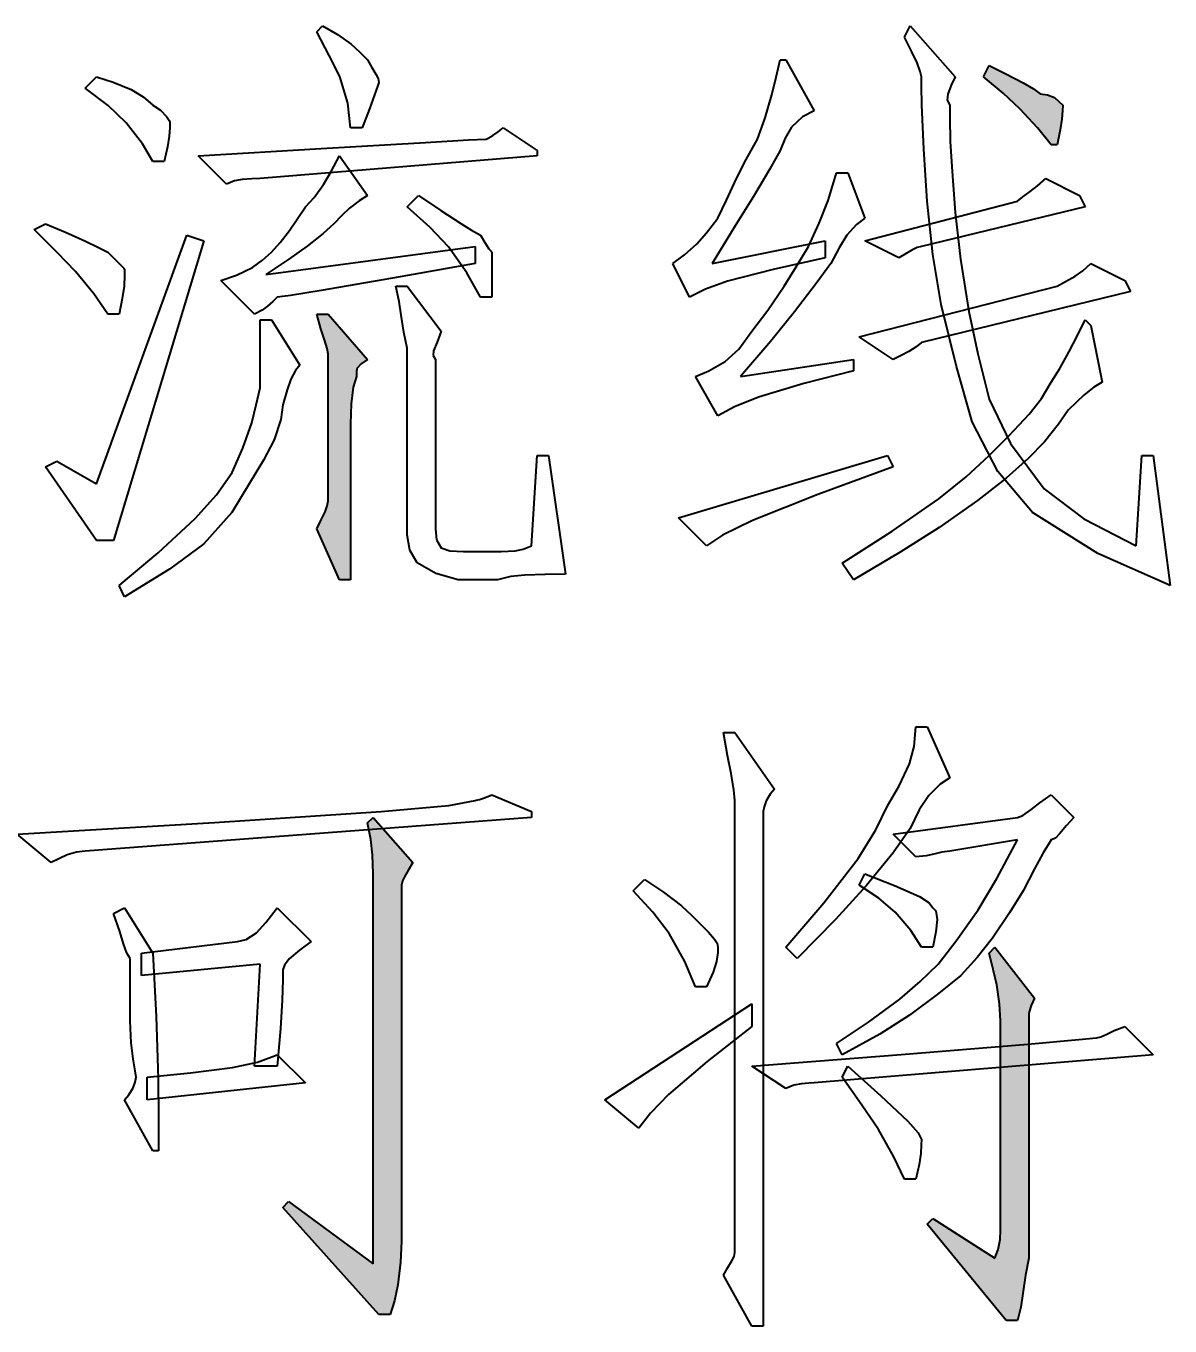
# Model space of a CAD drawing. Extents: x 457 to 4918, y -67 to 391.
# Drawn here: x 3546.16 to 3555.31, y 46.43 to 56.82 of the extents above; entities that cross this region are included whole.
import ezdxf

# ---------------------------------------------------------------- set-up
doc = ezdxf.new("R2010")
doc.units = 0
doc.header["$LTSCALE"] = 40
doc.header["$MEASUREMENT"] = 0
doc.layers.add('at_Entity', color=7, linetype='CONTINUOUS')
doc.layers.add('at_Solid', color=7, linetype='CONTINUOUS')

msp = doc.modelspace()

# ---------------------------------------------------------------- hatches: boundary and pattern name
at = {"layer": 'at_Solid'}
for points in [[(3554.454, 56.189), (3554.453, 56.146), (3554.448, 56.076), (3554.435, 55.99), (3554.409, 55.872), (3554.363, 55.872), (3554.253, 56.008), (3554.112, 56.16), (3553.978, 56.284), (3553.821, 56.415), (3553.866, 56.505), (3554, 56.438), (3554.137, 56.367), (3554.22, 56.319), (3554.273, 56.279), (3554.333, 56.271), (3554.388, 56.25), (3554.421, 56.221)], [(3548.487, 54.516), (3548.578, 54.516), (3548.894, 54.155), (3548.842, 54.121), (3548.808, 54.083), (3548.804, 54.052), (3548.804, 54.019), (3548.777, 53.934), (3548.761, 53.799), (3548.758, 53.641), (3548.758, 53.431), (3548.758, 53.186), (3548.758, 52.898), (3548.758, 52.654), (3548.758, 52.392), (3548.668, 52.392), (3548.487, 52.799), (3548.52, 52.866), (3548.553, 52.937), (3548.571, 52.985), (3548.578, 53.025), (3548.578, 53.085), (3548.578, 53.207), (3548.578, 53.377), (3548.578, 53.612), (3548.578, 53.825), (3548.578, 54.017), (3548.578, 54.121), (3548.578, 54.2), (3548.57, 54.243), (3548.548, 54.313), (3548.52, 54.399)], [(3549.075, 46.516), (3548.984, 46.516), (3548.216, 47.374), (3548.261, 47.42), (3548.939, 46.922), (3548.939, 47.05), (3548.939, 47.181), (3548.939, 47.276), (3548.939, 47.374), (3548.939, 49.906), (3548.938, 50.041), (3548.933, 50.194), (3548.92, 50.317), (3548.894, 50.448), (3548.939, 50.493), (3549.256, 50.132), (3549.222, 50.072), (3549.189, 50.017), (3549.172, 49.984), (3549.165, 49.951), (3549.165, 49.722), (3549.165, 49.143), (3549.165, 48.286), (3549.165, 47.103), (3549.157, 46.935), (3549.136, 46.754), (3549.108, 46.627)], [(3553.911, 46.968), (3553.937, 47.036), (3553.954, 47.117), (3553.957, 47.192), (3553.957, 47.284), (3553.957, 48.866), (3553.949, 49.002), (3553.927, 49.154), (3553.899, 49.277), (3553.866, 49.408), (3553.911, 49.454), (3554.228, 49.047), (3554.202, 48.988), (3554.185, 48.938), (3554.183, 48.918), (3554.183, 48.911), (3554.183, 48.766), (3554.183, 48.379), (3554.183, 47.791), (3554.183, 46.968), (3554.156, 46.833), (3554.134, 46.685), (3554.118, 46.575), (3554.092, 46.47), (3554.002, 46.47), (3553.369, 47.239), (3553.414, 47.284)]]:
    msp.add_hatch(color=0, dxfattribs=at).paths.add_polyline_path(points)

# ---------------------------------------------------------------- linework, layer by layer
at = {"layer": 'at_Entity', "color": 0, "lineweight": 40}
for p, q in [((3548.487, 56.776), (3548.532, 56.822)), ((3548.585, 56.586), (3548.487, 56.776)), ((3548.532, 56.822), (3548.652, 56.754)), ((3553.188, 56.731), (3553.233, 56.822)), ((3553.233, 56.822), (3553.595, 56.415)), ((3548.652, 56.754), (3548.762, 56.677)), ((3548.762, 56.677), (3548.828, 56.616)), ((3553.247, 56.614), (3553.188, 56.731)), ((3548.671, 56.417), (3548.585, 56.586)), ((3548.828, 56.616), (3548.894, 56.55)), ((3553.289, 56.527), (3553.247, 56.614)), ((3548.894, 56.55), (3548.927, 56.49)), ((3548.927, 56.49), (3548.96, 56.435)), ((3552.161, 56.412), (3552.194, 56.55)), ((3552.194, 56.55), (3552.239, 56.55)), ((3552.239, 56.55), (3552.465, 56.144)), ((3553.315, 56.458), (3553.289, 56.527)), ((3553.324, 56.415), (3553.315, 56.458)), ((3553.821, 56.415), (3553.866, 56.505)), ((3553.866, 56.505), (3554, 56.438)), ((3546.634, 56.324), (3546.724, 56.415)), ((3546.724, 56.415), (3546.858, 56.373)), ((3546.858, 56.373), (3547.001, 56.313)), ((3548.735, 56.204), (3548.671, 56.417)), ((3548.96, 56.435), (3548.978, 56.402)), ((3548.984, 56.37), (3548.976, 56.345)), ((3548.978, 56.402), (3548.984, 56.37)), ((3552.128, 56.272), (3552.161, 56.412)), ((3553.324, 56.341), (3553.324, 56.415)), ((3553.595, 56.415), (3553.562, 56.348)), ((3553.978, 56.284), (3553.821, 56.415)), ((3554, 56.438), (3554.137, 56.367)), ((3554.137, 56.367), (3554.22, 56.319)), ((3546.817, 56.187), (3546.634, 56.324)), ((3547.001, 56.313), (3547.097, 56.254)), ((3547.097, 56.254), (3547.176, 56.189)), ((3548.949, 56.27), (3548.908, 56.158)), ((3548.976, 56.345), (3548.949, 56.27)), ((3552.073, 56.086), (3552.128, 56.272)), ((3553.326, 56.19), (3553.324, 56.341)), ((3553.534, 56.276), (3553.53, 56.228)), ((3553.562, 56.348), (3553.534, 56.276)), ((3554.112, 56.16), (3553.978, 56.284)), ((3554.22, 56.319), (3554.273, 56.279)), ((3554.273, 56.279), (3554.333, 56.271)), ((3554.333, 56.271), (3554.388, 56.25)), ((3554.388, 56.25), (3554.421, 56.221)), ((3546.962, 56.048), (3546.817, 56.187)), ((3547.176, 56.189), (3547.236, 56.148)), ((3547.236, 56.148), (3547.285, 56.099)), ((3548.758, 56.008), (3548.735, 56.204)), ((3548.908, 56.158), (3548.849, 56.008)), ((3552.465, 56.144), (3552.372, 56.094)), ((3553.343, 55.836), (3553.326, 56.19)), ((3553.53, 56.228), (3553.55, 56.189)), ((3553.55, 56.189), (3553.55, 56.086)), ((3554.253, 56.008), (3554.112, 56.16)), ((3554.421, 56.221), (3554.454, 56.189)), ((3554.453, 56.146), (3554.448, 56.076)), ((3554.454, 56.189), (3554.453, 56.146)), ((3547.092, 55.879), (3546.962, 56.048)), ((3547.285, 56.099), (3547.305, 56.067)), ((3547.305, 56.067), (3547.312, 56.053)), ((3547.312, 56.053), (3547.311, 56.01)), ((3552.013, 55.917), (3552.073, 56.086)), ((3552.372, 56.094), (3552.284, 56.013)), ((3553.55, 56.086), (3553.555, 55.899)), ((3554.448, 56.076), (3554.435, 55.99)), ((3547.306, 55.94), (3547.293, 55.854)), ((3547.311, 56.01), (3547.306, 55.94)), ((3548.849, 56.008), (3548.758, 56.008)), ((3549.858, 55.925), (3549.896, 55.947)), ((3549.896, 55.947), (3549.939, 55.975)), ((3549.939, 55.975), (3549.979, 56.008)), ((3549.979, 56.008), (3550.25, 55.827)), ((3552.284, 56.013), (3552.233, 55.925)), ((3554.363, 55.872), (3554.253, 56.008)), ((3554.435, 55.99), (3554.409, 55.872)), ((3547.176, 55.737), (3547.092, 55.879)), ((3547.293, 55.854), (3547.267, 55.737)), ((3547.538, 55.782), (3548.521, 55.841)), ((3548.521, 55.841), (3549.356, 55.891)), ((3549.356, 55.891), (3549.702, 55.911)), ((3549.702, 55.911), (3549.843, 55.917)), ((3549.843, 55.917), (3549.858, 55.925)), ((3551.921, 55.754), (3552.013, 55.917)), ((3552.233, 55.925), (3552.194, 55.827)), ((3553.369, 55.42), (3553.343, 55.836)), ((3553.555, 55.899), (3553.569, 55.657)), ((3554.409, 55.872), (3554.363, 55.872)), ((3547.267, 55.737), (3547.176, 55.737)), ((3547.764, 55.556), (3547.538, 55.782)), ((3550.25, 55.782), (3548.035, 55.601)), ((3548.602, 55.658), (3548.668, 55.782)), ((3548.668, 55.782), (3548.894, 55.465)), ((3550.25, 55.827), (3550.25, 55.782)), ((3551.846, 55.602), (3551.921, 55.754)), ((3552.194, 55.827), (3552.109, 55.673)), ((3548.541, 55.554), (3548.602, 55.658)), ((3552.109, 55.673), (3551.98, 55.458)), ((3552.613, 55.541), (3552.646, 55.646)), ((3552.646, 55.646), (3552.736, 55.646)), ((3552.736, 55.646), (3552.872, 55.285)), ((3553.569, 55.657), (3553.595, 55.33)), ((3547.829, 55.582), (3547.764, 55.556)), ((3547.891, 55.595), (3547.829, 55.582)), ((3547.967, 55.6), (3547.891, 55.595)), ((3548.035, 55.601), (3547.967, 55.6)), ((3548.465, 55.451), (3548.541, 55.554)), ((3551.765, 55.428), (3551.846, 55.602)), ((3552.577, 55.427), (3552.613, 55.541)), ((3554.193, 55.498), (3554.253, 55.542)), ((3554.253, 55.542), (3554.318, 55.601)), ((3554.318, 55.601), (3554.589, 55.465)), ((3548.397, 55.375), (3548.465, 55.451)), ((3548.826, 55.424), (3548.75, 55.364)), ((3548.894, 55.465), (3548.826, 55.424)), ((3549.21, 55.375), (3549.301, 55.465)), ((3549.301, 55.465), (3549.48, 55.346)), ((3551.696, 55.285), (3551.765, 55.428)), ((3551.98, 55.458), (3551.834, 55.224)), ((3552.506, 55.246), (3552.577, 55.427)), ((3552.872, 55.104), (3554.092, 55.42)), ((3553.415, 54.994), (3553.369, 55.42)), ((3554.092, 55.42), (3554.134, 55.455)), ((3554.134, 55.455), (3554.193, 55.498)), ((3554.589, 55.465), (3554.635, 55.375)), ((3548.331, 55.277), (3548.397, 55.375)), ((3548.75, 55.364), (3548.688, 55.305)), ((3549.394, 55.211), (3549.21, 55.375)), ((3549.48, 55.346), (3549.64, 55.242)), ((3554.635, 55.375), (3553.324, 55.059)), ((3553.595, 55.33), (3553.637, 54.957)), ((3546.227, 55.194), (3546.317, 55.239)), ((3546.317, 55.239), (3546.478, 55.172)), ((3548.27, 55.187), (3548.331, 55.277)), ((3548.623, 55.239), (3548.538, 55.163)), ((3548.688, 55.305), (3548.623, 55.239)), ((3549.541, 55.055), (3549.394, 55.211)), ((3549.64, 55.242), (3549.726, 55.189)), ((3551.605, 55.167), (3551.696, 55.285)), ((3551.834, 55.224), (3551.651, 54.923)), ((3552.42, 55.059), (3552.506, 55.246)), ((3552.804, 55.235), (3552.728, 55.148)), ((3552.872, 55.285), (3552.804, 55.235)), ((3546.41, 55.011), (3546.227, 55.194)), ((3546.478, 55.172), (3546.637, 55.101)), ((3546.637, 55.101), (3546.736, 55.053)), ((3546.724, 53.16), (3547.448, 55.149)), ((3547.583, 55.104), (3546.86, 52.708)), ((3547.448, 55.149), (3547.583, 55.104)), ((3548.193, 55.089), (3548.27, 55.187)), ((3548.538, 55.163), (3548.409, 55.06)), ((3549.726, 55.189), (3549.798, 55.149)), ((3549.798, 55.149), (3549.831, 55.09)), ((3551.527, 55.079), (3551.605, 55.167)), ((3551.651, 54.923), (3552.555, 55.104)), ((3552.555, 55.104), (3552.555, 54.968)), ((3552.728, 55.148), (3552.666, 55.047)), ((3553.143, 54.968), (3552.872, 55.104)), ((3546.558, 54.859), (3546.41, 55.011)), ((3546.736, 55.053), (3546.815, 55.013)), ((3546.815, 55.013), (3546.874, 54.954)), ((3548.053, 54.948), (3548.126, 55.013)), ((3548.08, 54.833), (3549.753, 55.059)), ((3548.126, 55.013), (3548.193, 55.089)), ((3548.409, 55.06), (3548.263, 54.957)), ((3549.687, 54.847), (3549.541, 55.055)), ((3549.753, 55.059), (3549.753, 54.923)), ((3549.831, 55.09), (3549.864, 55.04)), ((3549.864, 55.04), (3549.882, 55.02)), ((3549.882, 55.02), (3549.888, 55.013)), ((3549.888, 55.013), (3549.888, 54.97)), ((3551.429, 54.992), (3551.527, 55.079)), ((3552.321, 54.895), (3552.42, 55.059)), ((3552.666, 55.047), (3552.6, 54.923)), ((3553.202, 55.001), (3553.143, 54.968)), ((3553.246, 55.029), (3553.202, 55.001)), ((3553.289, 55.051), (3553.246, 55.029)), ((3553.324, 55.059), (3553.289, 55.051)), ((3546.874, 54.954), (3546.924, 54.904)), ((3546.924, 54.904), (3546.944, 54.885)), ((3547.972, 54.889), (3548.053, 54.948)), ((3548.263, 54.957), (3548.08, 54.833)), ((3549.753, 54.923), (3549.092, 54.804)), ((3549.888, 54.97), (3549.888, 54.895)), ((3549.888, 54.895), (3549.888, 54.795)), ((3551.335, 54.923), (3551.429, 54.992)), ((3551.47, 54.652), (3551.335, 54.923)), ((3552.555, 54.968), (3552.138, 54.874)), ((3552.227, 54.741), (3552.321, 54.895)), ((3552.6, 54.923), (3552.481, 54.763)), ((3553.483, 54.594), (3553.415, 54.994)), ((3553.637, 54.957), (3553.702, 54.537)), ((3554.614, 54.864), (3554.68, 54.923)), ((3554.68, 54.923), (3554.951, 54.787)), ((3546.704, 54.679), (3546.558, 54.859)), ((3546.944, 54.885), (3546.95, 54.878)), ((3546.95, 54.828), (3546.945, 54.742)), ((3546.95, 54.878), (3546.95, 54.828)), ((3547.719, 54.787), (3547.846, 54.829)), ((3547.846, 54.829), (3547.972, 54.889)), ((3549.092, 54.804), (3548.523, 54.705)), ((3549.798, 54.652), (3549.687, 54.847)), ((3549.888, 54.795), (3549.888, 54.652)), ((3552.138, 54.874), (3551.774, 54.781)), ((3554.476, 54.777), (3554.553, 54.82)), ((3554.553, 54.82), (3554.614, 54.864)), ((3546.945, 54.742), (3546.931, 54.641)), ((3547.99, 54.516), (3547.719, 54.787)), ((3548.523, 54.705), (3548.278, 54.665)), ((3549.146, 54.618), (3549.12, 54.742)), ((3549.12, 54.742), (3549.21, 54.742)), ((3549.21, 54.742), (3549.482, 54.381)), ((3551.596, 54.717), (3551.47, 54.652)), ((3551.774, 54.781), (3551.596, 54.717)), ((3552.096, 54.55), (3552.227, 54.741)), ((3552.481, 54.763), (3552.309, 54.536)), ((3552.826, 54.335), (3554.409, 54.742)), ((3554.996, 54.697), (3553.324, 54.29)), ((3554.409, 54.742), (3554.476, 54.777)), ((3554.951, 54.787), (3554.996, 54.697)), ((3546.815, 54.516), (3546.704, 54.679)), ((3546.931, 54.641), (3546.905, 54.516)), ((3548.136, 54.618), (3548.093, 54.58)), ((3548.171, 54.652), (3548.136, 54.618)), ((3548.278, 54.665), (3548.171, 54.652)), ((3549.162, 54.51), (3549.146, 54.618)), ((3549.888, 54.652), (3549.798, 54.652)), ((3553.604, 54.098), (3553.483, 54.594)), ((3546.905, 54.516), (3546.815, 54.516)), ((3548.049, 54.549), (3547.99, 54.516)), ((3548.093, 54.58), (3548.049, 54.549)), ((3548.487, 54.516), (3548.578, 54.516)), ((3548.52, 54.399), (3548.487, 54.516)), ((3548.578, 54.516), (3548.894, 54.155)), ((3549.184, 54.374), (3549.162, 54.51)), ((3551.968, 54.381), (3552.096, 54.55)), ((3552.309, 54.536), (3552.119, 54.3)), ((3553.702, 54.537), (3553.775, 54.199)), ((3548.035, 54.333), (3548.035, 54.471)), ((3548.035, 54.471), (3548.126, 54.471)), ((3548.126, 54.471), (3548.352, 54.109)), ((3548.548, 54.313), (3548.52, 54.399)), ((3549.21, 54.245), (3549.184, 54.374)), ((3549.482, 54.381), (3549.449, 54.294)), ((3551.863, 54.237), (3551.968, 54.381)), ((3554.569, 54.34), (3554.635, 54.471)), ((3554.635, 54.471), (3554.68, 54.426)), ((3554.68, 54.426), (3554.77, 53.974)), ((3548.035, 54.197), (3548.035, 54.333)), ((3548.57, 54.243), (3548.548, 54.313)), ((3549.449, 54.294), (3549.421, 54.223)), ((3552.119, 54.3), (3551.877, 54.019)), ((3553.098, 54.155), (3552.826, 54.335)), ((3553.324, 54.29), (3553.282, 54.256)), ((3554.507, 54.219), (3554.569, 54.34)), ((3548.035, 54.045), (3548.035, 54.197)), ((3548.578, 54.2), (3548.57, 54.243)), ((3548.578, 54.121), (3548.578, 54.2)), ((3549.21, 52.753), (3549.21, 54.245)), ((3549.421, 54.223), (3549.417, 54.187)), ((3549.417, 54.187), (3549.436, 54.155)), ((3551.755, 54.138), (3551.863, 54.237)), ((3553.163, 54.187), (3553.098, 54.155)), ((3553.222, 54.218), (3553.163, 54.187)), ((3553.282, 54.256), (3553.222, 54.218)), ((3553.775, 54.199), (3553.866, 53.838)), ((3554.431, 54.083), (3554.507, 54.219)), ((3548.318, 54.066), (3548.28, 53.997)), ((3548.352, 54.109), (3548.318, 54.066)), ((3548.578, 54.017), (3548.578, 54.121)), ((3548.808, 54.083), (3548.804, 54.052)), ((3548.842, 54.121), (3548.808, 54.083)), ((3548.894, 54.155), (3548.842, 54.121)), ((3549.436, 54.155), (3549.436, 54.044)), ((3551.516, 54.019), (3551.624, 54.063)), ((3551.624, 54.063), (3551.755, 54.138)), ((3551.877, 54.019), (3552.781, 54.155)), ((3552.781, 54.064), (3552.383, 53.963)), ((3552.781, 54.155), (3552.781, 54.064)), ((3553.731, 53.657), (3553.604, 54.098)), ((3554.363, 53.974), (3554.431, 54.083)), ((3548.035, 53.929), (3548.035, 54.045)), ((3548.28, 53.997), (3548.249, 53.911)), ((3548.578, 53.825), (3548.578, 54.017)), ((3548.804, 54.019), (3548.777, 53.934)), ((3548.804, 54.052), (3548.804, 54.019)), ((3549.436, 54.044), (3549.436, 53.768)), ((3551.696, 53.703), (3551.516, 54.019)), ((3552.383, 53.963), (3552.02, 53.854)), ((3554.284, 53.843), (3554.363, 53.974)), ((3554.77, 53.974), (3554.702, 53.932)), ((3548.002, 53.791), (3548.035, 53.929)), ((3548.249, 53.911), (3548.216, 53.793)), ((3548.777, 53.934), (3548.761, 53.799)), ((3552.02, 53.854), (3551.829, 53.775)), ((3554.626, 53.873), (3554.565, 53.813)), ((3554.702, 53.932), (3554.626, 53.873)), ((3547.967, 53.648), (3548.002, 53.791)), ((3548.216, 53.793), (3548.199, 53.675)), ((3548.578, 53.612), (3548.578, 53.825)), ((3548.761, 53.799), (3548.758, 53.641)), ((3549.436, 53.768), (3549.436, 53.36)), ((3551.829, 53.775), (3551.696, 53.703)), ((3553.866, 53.838), (3554.037, 53.483)), ((3554.186, 53.717), (3554.284, 53.843)), ((3554.565, 53.813), (3554.499, 53.748)), ((3547.895, 53.446), (3547.967, 53.648)), ((3548.199, 53.675), (3548.146, 53.513)), ((3553.935, 53.258), (3553.731, 53.657)), ((3554.026, 53.548), (3554.186, 53.717)), ((3554.499, 53.748), (3554.421, 53.638)), ((3548.578, 53.377), (3548.578, 53.612)), ((3548.758, 53.641), (3548.758, 53.431)), ((3553.866, 53.386), (3554.026, 53.548)), ((3554.421, 53.638), (3554.308, 53.497)), ((3547.809, 53.251), (3547.895, 53.446)), ((3548.146, 53.513), (3548.062, 53.35)), ((3554.037, 53.483), (3554.306, 53.121)), ((3554.308, 53.497), (3554.178, 53.363)), ((3546.317, 53.296), (3546.408, 53.341)), ((3546.408, 53.341), (3546.724, 53.16)), ((3548.062, 53.35), (3547.945, 53.16)), ((3548.578, 53.207), (3548.578, 53.377)), ((3548.758, 53.431), (3548.758, 53.186)), ((3549.436, 53.36), (3549.436, 52.799)), ((3550.205, 52.663), (3550.25, 53.386)), ((3550.25, 53.386), (3550.34, 53.386)), ((3550.34, 53.386), (3550.476, 52.437)), ((3551.38, 52.889), (3553.053, 53.386)), ((3553.053, 53.386), (3553.098, 53.296)), ((3553.682, 53.216), (3553.866, 53.386)), ((3554.178, 53.363), (3554.002, 53.205)), ((3555.041, 52.663), (3555.087, 53.386)), ((3555.087, 53.386), (3555.177, 53.386)), ((3555.177, 53.386), (3555.313, 52.347)), ((3546.724, 52.708), (3546.317, 53.296)), ((3547.684, 53.073), (3547.809, 53.251)), ((3553.098, 53.296), (3552.496, 53.076)), ((3554.212, 52.932), (3553.935, 53.258)), ((3547.945, 53.16), (3547.808, 52.93)), ((3548.578, 53.085), (3548.578, 53.207)), ((3548.758, 53.186), (3548.758, 52.898)), ((3553.464, 53.04), (3553.682, 53.216)), ((3554.002, 53.205), (3553.773, 53.027)), ((3547.515, 52.882), (3547.684, 53.073)), ((3548.571, 52.985), (3548.578, 53.025)), ((3548.578, 53.025), (3548.578, 53.085)), ((3552.496, 53.076), (3551.972, 52.867)), ((3553.091, 52.782), (3553.464, 53.04)), ((3553.773, 53.027), (3553.465, 52.81)), ((3554.306, 53.121), (3554.623, 52.88)), ((3547.808, 52.93), (3547.583, 52.679)), ((3548.52, 52.866), (3548.553, 52.937)), ((3548.553, 52.937), (3548.571, 52.985)), ((3554.735, 52.602), (3554.212, 52.932)), ((3547.218, 52.609), (3547.515, 52.882)), ((3548.487, 52.799), (3548.52, 52.866)), ((3548.758, 52.898), (3548.758, 52.654)), ((3551.606, 52.663), (3551.38, 52.889)), ((3551.972, 52.867), (3551.733, 52.749)), ((3554.623, 52.88), (3555.041, 52.663)), ((3548.668, 52.392), (3548.487, 52.799)), ((3549.231, 52.629), (3549.21, 52.753)), ((3549.436, 52.799), (3549.446, 52.713)), ((3549.446, 52.713), (3549.483, 52.647)), ((3551.733, 52.749), (3551.606, 52.663)), ((3552.691, 52.527), (3553.091, 52.782)), ((3553.465, 52.81), (3553.154, 52.614)), ((3546.86, 52.708), (3546.724, 52.708)), ((3546.905, 52.347), (3547.218, 52.609)), ((3547.583, 52.679), (3547.31, 52.479)), ((3548.758, 52.654), (3548.758, 52.392)), ((3549.29, 52.528), (3549.231, 52.629)), ((3549.483, 52.647), (3549.552, 52.625)), ((3549.552, 52.625), (3549.662, 52.618)), ((3549.662, 52.618), (3549.843, 52.618)), ((3549.843, 52.618), (3549.963, 52.618)), ((3549.963, 52.618), (3550.073, 52.624)), ((3550.073, 52.624), (3550.139, 52.637)), ((3550.139, 52.637), (3550.205, 52.663)), ((3553.154, 52.614), (3552.781, 52.392)), ((3549.439, 52.442), (3549.29, 52.528)), ((3552.781, 52.392), (3552.691, 52.527)), ((3555.313, 52.347), (3554.735, 52.602)), ((3547.31, 52.479), (3546.95, 52.256)), ((3549.617, 52.392), (3549.439, 52.442)), ((3550.039, 52.418), (3549.934, 52.392)), ((3550.151, 52.431), (3550.039, 52.418)), ((3550.315, 52.436), (3550.151, 52.431)), ((3550.476, 52.437), (3550.315, 52.436)), ((3546.95, 52.256), (3546.905, 52.347)), ((3548.758, 52.392), (3548.668, 52.392)), ((3549.934, 52.392), (3549.617, 52.392)), ((3551.774, 50.988), (3551.742, 51.171)), ((3551.742, 51.171), (3551.832, 51.171)), ((3551.832, 51.171), (3552.148, 50.719)), ((3553.265, 51.059), (3553.279, 51.217)), ((3553.279, 51.217), (3553.369, 51.217)), ((3553.369, 51.217), (3553.55, 50.81)), ((3553.228, 50.92), (3553.265, 51.059)), ((3551.803, 50.843), (3551.774, 50.988)), ((3551.824, 50.714), (3551.803, 50.843)), ((3553.145, 50.746), (3553.228, 50.92)), ((3553.053, 50.584), (3553.145, 50.746)), ((3553.475, 50.759), (3553.382, 50.668)), ((3553.55, 50.81), (3553.475, 50.759)), ((3549.761, 50.63), (3549.788, 50.635)), ((3549.788, 50.635), (3549.83, 50.648)), ((3549.83, 50.648), (3549.888, 50.674)), ((3549.888, 50.674), (3550.205, 50.539)), ((3551.832, 50.629), (3551.824, 50.714)), ((3552.115, 50.678), (3552.082, 50.624)), ((3552.148, 50.719), (3552.115, 50.678)), ((3553.382, 50.668), (3553.306, 50.553)), ((3554.272, 50.609), (3554.363, 50.674)), ((3554.363, 50.674), (3554.544, 50.493)), ((3547.668, 50.451), (3549.001, 50.539)), ((3549.001, 50.539), (3549.544, 50.589)), ((3549.544, 50.589), (3549.753, 50.629)), ((3549.753, 50.629), (3549.761, 50.63)), ((3550.205, 50.539), (3550.205, 50.493)), ((3551.832, 50.489), (3551.832, 50.629)), ((3552.065, 50.578), (3552.058, 50.539)), ((3552.058, 50.539), (3552.058, 50.286)), ((3552.082, 50.624), (3552.065, 50.578)), ((3552.96, 50.393), (3553.053, 50.584)), ((3553.306, 50.553), (3553.233, 50.403)), ((3554.135, 50.509), (3554.199, 50.552)), ((3554.199, 50.552), (3554.272, 50.609)), ((3546.091, 50.358), (3547.668, 50.451)), ((3550.205, 50.493), (3546.634, 50.222)), ((3548.894, 50.448), (3548.939, 50.493)), ((3548.92, 50.317), (3548.894, 50.448)), ((3548.939, 50.493), (3549.256, 50.132)), ((3551.832, 50.208), (3551.832, 50.489)), ((3553.098, 50.358), (3554.092, 50.493)), ((3554.092, 50.493), (3554.135, 50.509)), ((3554.484, 50.427), (3554.429, 50.361)), ((3554.544, 50.493), (3554.484, 50.427)), ((3546.363, 50.132), (3546.091, 50.358)), ((3552.819, 50.165), (3552.96, 50.393)), ((3553.233, 50.403), (3553.098, 50.209)), ((3553.279, 50.177), (3553.098, 50.358)), ((3554.396, 50.326), (3554.363, 50.312)), ((3554.429, 50.361), (3554.396, 50.326)), ((3546.634, 50.222), (3546.566, 50.214)), ((3548.933, 50.194), (3548.92, 50.317)), ((3552.058, 50.286), (3552.058, 49.569)), ((3553.488, 50.215), (3553.423, 50.199)), ((3553.55, 50.222), (3553.488, 50.215)), ((3554.092, 50.312), (3553.55, 50.222)), ((3553.928, 50.005), (3554.092, 50.312)), ((3554.347, 50.287), (3554.299, 50.208)), ((3554.363, 50.312), (3554.347, 50.287)), ((3546.428, 50.164), (3546.363, 50.132)), ((3546.49, 50.193), (3546.428, 50.164)), ((3546.566, 50.214), (3546.49, 50.193)), ((3548.938, 50.041), (3548.933, 50.194)), ((3549.256, 50.132), (3549.222, 50.072)), ((3551.832, 49.567), (3551.832, 50.208)), ((3552.544, 49.808), (3552.819, 50.165)), ((3553.098, 50.209), (3552.883, 49.944)), ((3553.363, 50.184), (3553.279, 50.177)), ((3553.423, 50.199), (3553.363, 50.184)), ((3554.299, 50.208), (3554.229, 50.082)), ((3548.939, 49.906), (3548.938, 50.041)), ((3549.189, 50.017), (3549.172, 49.984)), ((3549.222, 50.072), (3549.189, 50.017)), ((3552.826, 49.951), (3552.872, 50.041)), ((3552.872, 50.041), (3553.109, 49.948)), ((3554.229, 50.082), (3554.137, 49.906)), ((3548.939, 47.374), (3548.939, 49.906)), ((3549.172, 49.984), (3549.165, 49.951)), ((3549.165, 49.951), (3549.165, 49.722)), ((3551.018, 49.906), (3551.109, 49.996)), ((3551.176, 49.735), (3551.018, 49.906)), ((3551.109, 49.996), (3551.262, 49.895)), ((3552.883, 49.944), (3552.637, 49.677)), ((3552.984, 49.846), (3552.826, 49.951)), ((3553.109, 49.948), (3553.308, 49.86)), ((3553.777, 49.754), (3553.928, 50.005)), ((3554.137, 49.906), (3554.028, 49.73)), ((3551.262, 49.895), (3551.405, 49.786)), ((3552.239, 49.454), (3552.544, 49.808)), ((3553.115, 49.736), (3552.984, 49.846)), ((3553.308, 49.86), (3553.387, 49.81)), ((3553.387, 49.81), (3553.414, 49.77)), ((3546.86, 49.725), (3546.95, 49.77)), ((3546.912, 49.581), (3546.86, 49.725)), ((3546.95, 49.77), (3547.176, 49.408)), ((3548.079, 49.653), (3548.171, 49.77)), ((3548.171, 49.77), (3548.442, 49.499)), ((3549.165, 49.722), (3549.165, 49.143)), ((3551.307, 49.564), (3551.176, 49.735)), ((3551.405, 49.786), (3551.488, 49.707)), ((3551.488, 49.707), (3551.561, 49.634)), ((3553.24, 49.589), (3553.115, 49.736)), ((3553.414, 49.77), (3553.44, 49.746)), ((3553.44, 49.746), (3553.451, 49.677)), ((3553.603, 49.505), (3553.777, 49.754)), ((3554.028, 49.73), (3553.892, 49.528)), ((3548.004, 49.569), (3548.079, 49.653)), ((3551.561, 49.634), (3551.62, 49.574)), ((3552.637, 49.677), (3552.329, 49.363)), ((3553.451, 49.677), (3553.44, 49.578)), ((3546.941, 49.482), (3546.912, 49.581)), ((3547.086, 49.408), (3547.854, 49.499)), ((3547.854, 49.499), (3547.923, 49.516)), ((3547.923, 49.516), (3548.004, 49.569)), ((3548.442, 49.499), (3548.349, 49.432)), ((3551.432, 49.34), (3551.307, 49.564)), ((3551.62, 49.574), (3551.67, 49.52)), ((3551.67, 49.52), (3551.69, 49.486)), ((3551.832, 48.821), (3551.832, 49.567)), ((3552.058, 49.569), (3552.058, 48.477)), ((3553.324, 49.454), (3553.24, 49.589)), ((3553.44, 49.578), (3553.414, 49.454)), ((3553.459, 49.318), (3553.603, 49.505)), ((3553.892, 49.528), (3553.771, 49.372)), ((3546.968, 49.407), (3546.941, 49.482)), ((3546.995, 49.363), (3546.968, 49.407)), ((3547.086, 49.228), (3547.086, 49.408)), ((3547.176, 49.408), (3547.202, 48.901)), ((3548.349, 49.432), (3548.267, 49.361)), ((3551.695, 49.411), (3551.685, 49.341)), ((3551.69, 49.486), (3551.696, 49.454)), ((3551.696, 49.454), (3551.695, 49.411)), ((3552.329, 49.363), (3552.239, 49.454)), ((3553.414, 49.454), (3553.324, 49.454)), ((3553.866, 49.408), (3553.911, 49.454)), ((3553.899, 49.277), (3553.866, 49.408)), ((3553.911, 49.454), (3554.228, 49.047)), ((3546.995, 49.31), (3546.995, 49.363)), ((3546.995, 49.223), (3546.995, 49.31)), ((3548.035, 49.318), (3547.086, 49.228)), ((3547.99, 48.504), (3548.035, 49.318)), ((3548.229, 49.312), (3548.216, 49.273)), ((3548.267, 49.361), (3548.229, 49.312)), ((3551.516, 49.137), (3551.432, 49.34)), ((3551.685, 49.341), (3551.658, 49.255)), ((3553.315, 49.18), (3553.459, 49.318)), ((3553.771, 49.372), (3553.64, 49.228)), ((3546.995, 49.052), (3546.995, 49.223)), ((3548.215, 49.197), (3548.21, 49.032)), ((3548.216, 49.273), (3548.215, 49.197)), ((3551.658, 49.255), (3551.606, 49.137)), ((3553.152, 49.04), (3553.315, 49.18)), ((3553.64, 49.228), (3553.46, 49.084)), ((3553.927, 49.154), (3553.899, 49.277)), ((3549.165, 49.143), (3549.165, 48.286)), ((3551.606, 49.137), (3551.516, 49.137)), ((3553.46, 49.084), (3553.228, 48.91)), ((3553.949, 49.002), (3553.927, 49.154)), ((3546.995, 48.866), (3546.995, 49.052)), ((3548.21, 49.032), (3548.197, 48.805)), ((3550.792, 48.233), (3551.968, 49.002)), ((3551.968, 49.002), (3551.968, 48.821)), ((3552.9, 48.854), (3553.152, 49.04)), ((3553.957, 48.866), (3553.949, 49.002)), ((3554.202, 48.988), (3554.185, 48.938)), ((3554.228, 49.047), (3554.202, 48.988)), ((3547.002, 48.69), (3546.995, 48.866)), ((3547.202, 48.901), (3547.219, 48.401)), ((3553.228, 48.91), (3552.992, 48.759)), ((3553.957, 47.284), (3553.957, 48.866)), ((3554.185, 48.938), (3554.183, 48.918)), ((3554.183, 48.918), (3554.183, 48.911)), ((3554.183, 48.911), (3554.183, 48.766)), ((3548.197, 48.805), (3548.171, 48.504)), ((3551.968, 48.821), (3551.61, 48.541)), ((3551.832, 48.057), (3551.832, 48.821)), ((3552.646, 48.685), (3552.9, 48.854)), ((3554.183, 48.766), (3554.183, 48.379)), ((3554.76, 48.738), (3554.808, 48.76)), ((3554.808, 48.76), (3554.866, 48.788)), ((3554.866, 48.788), (3554.951, 48.821)), ((3554.951, 48.821), (3555.132, 48.64)), ((3547.017, 48.562), (3547.002, 48.69)), ((3552.691, 48.595), (3552.646, 48.685)), ((3552.992, 48.759), (3552.691, 48.595)), ((3553.161, 48.597), (3554.174, 48.68)), ((3554.174, 48.68), (3554.583, 48.717)), ((3554.583, 48.717), (3554.725, 48.73)), ((3554.725, 48.73), (3554.76, 48.738)), ((3547.034, 48.466), (3547.017, 48.562)), ((3548.013, 48.536), (3548.171, 48.595)), ((3548.171, 48.595), (3548.397, 48.369)), ((3551.968, 48.504), (3553.161, 48.597)), ((3555.177, 48.595), (3552.465, 48.369)), ((3555.132, 48.64), (3555.177, 48.595)), ((3547.041, 48.414), (3547.034, 48.466)), ((3547.131, 48.414), (3547.478, 48.449)), ((3547.478, 48.449), (3547.813, 48.492)), ((3547.813, 48.492), (3548.013, 48.536)), ((3548.171, 48.504), (3547.99, 48.504)), ((3551.61, 48.541), (3551.301, 48.277)), ((3552.239, 48.324), (3551.968, 48.504)), ((3552.058, 48.477), (3552.058, 46.968)), ((3552.691, 48.414), (3552.736, 48.504)), ((3552.736, 48.504), (3553, 48.266)), ((3547.017, 48.329), (3547.034, 48.375)), ((3547.034, 48.375), (3547.041, 48.414)), ((3547.131, 48.233), (3547.131, 48.414)), ((3548.397, 48.369), (3547.131, 48.233)), ((3547.219, 48.401), (3547.221, 48.09)), ((3552.304, 48.35), (3552.239, 48.324)), ((3552.364, 48.363), (3552.304, 48.35)), ((3552.423, 48.368), (3552.364, 48.363)), ((3552.465, 48.369), (3552.423, 48.368)), ((3552.848, 48.191), (3552.691, 48.414)), ((3554.183, 48.379), (3554.183, 47.791)), ((3546.95, 48.233), (3546.983, 48.274)), ((3546.983, 48.274), (3547.017, 48.329)), ((3549.165, 48.286), (3549.165, 47.103)), ((3551.301, 48.277), (3551.156, 48.126)), ((3553, 48.266), (3553.215, 48.062)), ((3547.176, 47.826), (3546.95, 48.233)), ((3551.064, 48.007), (3550.792, 48.233)), ((3552.98, 47.996), (3552.848, 48.191)), ((3547.221, 48.09), (3547.222, 47.826)), ((3551.156, 48.126), (3551.064, 48.007)), ((3551.832, 47.51), (3551.832, 48.057)), ((3553.215, 48.062), (3553.297, 47.97)), ((3553.104, 47.778), (3552.98, 47.996)), ((3553.297, 47.97), (3553.324, 47.917)), ((3547.222, 47.826), (3547.176, 47.826)), ((3553.323, 47.874), (3553.318, 47.804)), ((3553.324, 47.917), (3553.323, 47.874)), ((3553.188, 47.6), (3553.104, 47.778)), ((3553.318, 47.804), (3553.305, 47.718)), ((3554.183, 47.791), (3554.183, 46.968)), ((3553.305, 47.718), (3553.279, 47.6)), ((3553.279, 47.6), (3553.188, 47.6)), ((3548.216, 47.374), (3548.261, 47.42)), ((3548.261, 47.42), (3548.939, 46.922)), ((3551.832, 47.149), (3551.832, 47.51)), ((3548.984, 46.516), (3548.216, 47.374)), ((3548.939, 47.276), (3548.939, 47.374)), ((3548.939, 47.181), (3548.939, 47.276)), ((3553.369, 47.239), (3553.414, 47.284)), ((3554.002, 46.47), (3553.369, 47.239)), ((3553.414, 47.284), (3553.911, 46.968)), ((3553.957, 47.192), (3553.957, 47.284)), ((3548.939, 47.05), (3548.939, 47.181)), ((3549.165, 47.103), (3549.157, 46.935)), ((3551.832, 47.013), (3551.832, 47.149)), ((3553.937, 47.036), (3553.954, 47.117)), ((3553.954, 47.117), (3553.957, 47.192)), ((3548.939, 46.922), (3548.939, 47.05)), ((3551.825, 46.98), (3551.832, 47.013)), ((3553.911, 46.968), (3553.937, 47.036)), ((3549.157, 46.935), (3549.136, 46.754)), ((3551.742, 46.832), (3551.775, 46.892)), ((3551.775, 46.892), (3551.808, 46.947)), ((3551.808, 46.947), (3551.825, 46.98)), ((3552.058, 46.968), (3552.058, 46.425)), ((3554.183, 46.968), (3554.156, 46.833)), ((3551.968, 46.425), (3551.742, 46.832)), ((3554.156, 46.833), (3554.134, 46.685)), ((3549.136, 46.754), (3549.108, 46.627)), ((3554.134, 46.685), (3554.118, 46.575)), ((3549.108, 46.627), (3549.075, 46.516)), ((3549.075, 46.516), (3548.984, 46.516)), ((3554.118, 46.575), (3554.092, 46.47)), ((3552.058, 46.425), (3551.968, 46.425)), ((3554.092, 46.47), (3554.002, 46.47))]:
    msp.add_line(p, q, dxfattribs=at)

doc.saveas('drawing.dxf')
